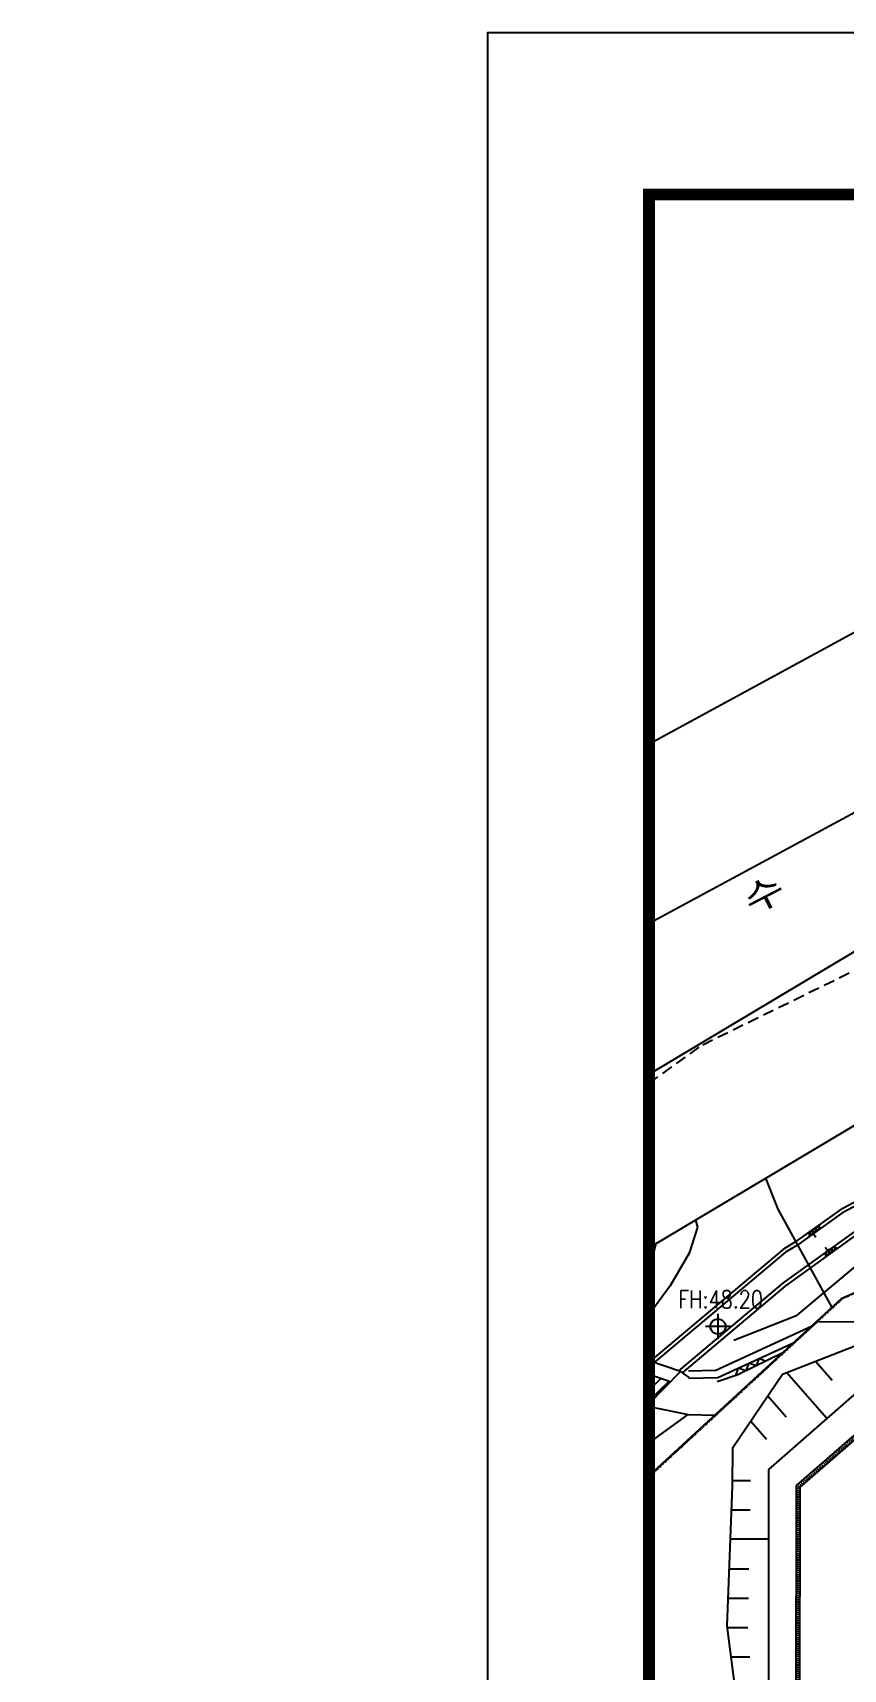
# Model space of a CAD drawing. Header units: millimetres. Extents: x 1145859089 to 1147511753, y -1047484727 to -1047247487.
# Drawn here: x 1146819757 to 1146874903, y -1047358818 to -1047247487 of the extents above; entities that cross this region are included whole.
import ezdxf
from ezdxf.enums import TextEntityAlignment as Align
from ezdxf.xclip import XClip

# ---------------------------------------------------------------- set-up
doc = ezdxf.new("R2010")
doc.units = ezdxf.units.MM
doc.header["$LTSCALE"] = 100
doc.header["$MEASUREMENT"] = 0
doc.header["$XCLIPFRAME"] = 2
for name, pattern in [('단지배치도$0$HID', [2.3, 1.5, -0.8]), ('단지배치도$0$HIDDEN', [9.525, 6.35, -3.175]), ('단지배치도$0$PHANTOM', [2.5, 1.25, -0.25, 0.25, -0.25, 0.25, -0.25])]:
    doc.linetypes.add(name, pattern=pattern)
doc.layers.get('0').update_dxf_attribs({"linetype": 'CONTINUOUS'})
doc.layers.get('Defpoints').update_dxf_attribs({"linetype": 'CONTINUOUS'})
for name, color, linetype in [('SHEET', 7, 'CONTINUOUS'), ('SHEET$0$BDR', 4, 'CONTINUOUS'), ('SHEET$0$sheet', 3, 'CONTINUOUS'), ('XREF', 135, 'CONTINUOUS'), ('단지배치도$0$S240910', 33, 'CONTINUOUS'), ('단지배치도$0$W240910', 135, 'CONTINUOUS')]:
    doc.layers.add(name, color=color, linetype=linetype)
doc.styles.add('단지배치도$0$WS1', font='romans.shx', dxfattribs={"width": 0.8, "bigfont": 'whgtxt.shx'})

# ---------------------------------------------------------------- blocks, each defined once
blk = doc.blocks.new('SHEET$0$zw$653F')
at = {"layer": 'Defpoints', "color": 0}
blk.add_lwpolyline([(826.33, 0), (0, 0), (0, -593.1), (826.33, -593.1)], close=True, dxfattribs=at)
at = {"layer": 'SHEET$0$sheet', "const_width": 2}
blk.add_lwpolyline([(27.5, -27.5), (813.83, -27.5), (813.83, -579), (27.5, -579)], close=True, dxfattribs=at)
blk = doc.blocks.new('SHEET$0$미소건축시트')
blk.add_blockref('SHEET$0$zw$653F', (0, 593.1))
blk = doc.blocks.new('SHEET')
at = {"layer": 'SHEET$0$BDR', "xscale": 100, "yscale": 100, "zscale": 100}
blk.add_blockref('SHEET$0$미소건축시트', (1200122, -1758265), dxfattribs=at)
blk = doc.blocks.new('단지배치도$0$zw$9902')
at = {"layer": '단지배치도$0$W240910'}
for p, q in [((-109982, 52673), (-47000, 86963)), ((-41878, 77416), (-109982, 40669)), ((-109982, 28005), (-38079, 70944)), ((-33395, 61880), (-109982, 16226)), ((-59275, 43849), (-60113, 45953)), ((-51539, 45680), (-55060, 43785)), ((-51420, 45460), (-54928, 43573)), ((-55588, 37158), (-59275, 43849)), ((-55060, 43785), (-58136, 41598)), ((-54928, 43573), (-57998, 41390)), ((-64761, 42628), (-65321, 40858)), ((-64881, 43111), (-64761, 42628)), ((-54105, 42316), (-58918, 38842)), ((-57981, 36631), (-50549, 42867)), ((-57124, 42011), (-57065, 42360)), ((-57065, 42360), (-56716, 42301)), ((-56920, 42156), (-56861, 42505)), ((-56861, 42505), (-56513, 42446)), ((-56716, 42301), (-56658, 42650)), ((-56658, 42650), (-56309, 42591)), ((-56513, 42446), (-56454, 42795)), ((-42343, 43281), (-54980, 37757)), ((-67580, 41502), (-67743, 40866)), ((-58136, 41598), (-58912, 41122)), ((-57998, 41390), (-58765, 40919)), ((-53968, 42107), (-58764, 38645)), ((-57269, 42215), (-56920, 42156)), ((-57004, 42084), (-56745, 42268)), ((-56967, 42098), (-56771, 42237)), ((-56930, 42111), (-56796, 42207)), ((-56893, 42125), (-56821, 42176)), ((-56861, 42135), (-56841, 42150)), ((-56697, 41925), (-56851, 42142)), ((-56060, 41275), (-55913, 41071)), ((-55620, 40914), (-55564, 41263)), ((-55564, 41263), (-55215, 41207)), ((-55418, 41061), (-55361, 41410)), ((-67743, 40866), (-68951, 38614)), ((-58912, 41122), (-67983, 33519)), ((-58765, 40919), (-67707, 33424)), ((-65321, 40858), (-66614, 38639)), ((-56172, 40824), (-55823, 40768)), ((-56026, 40622), (-55969, 40971)), ((-55769, 41128), (-56012, 40952)), ((-55804, 41114), (-55988, 40981)), ((-55969, 40971), (-55620, 40914)), ((-55839, 41101), (-55965, 41010)), ((-55873, 41088), (-55942, 41039)), ((-55903, 41078), (-55923, 41064)), ((-55823, 40768), (-55767, 41117)), ((-55767, 41117), (-55418, 41061)), ((-66614, 38639), (-69891, 34175)), ((-58918, 38842), (-66044, 32851)), ((-58764, 38645), (-65803, 32727)), ((-54980, 37757), (-70427, 23535)), ((-62503, 35871), (-64217, 35871)), ((-63496, 32900), (-56950, 35905)), ((-63360, 36728), (-63360, 35013)), ((-62285, 34935), (-57981, 36631)), ((-48441, 36190), (-59921, 26133)), ((-48441, 36190), (-56488, 36166)), ((-63380, 32403), (-58142, 34808)), ((-58972, 32628), (-52535, 35143)), ((-58011, 25048), (-47066, 34587)), ((-66606, 32102), (-70609, 33479)), ((-65918, 32808), (-69891, 34175)), ((-58899, 34111), (-62010, 32577)), ((-60586, 33685), (-60771, 33188)), ((-60116, 33511), (-60586, 33685)), ((-57761, 24934), (-46925, 34378)), ((-56725, 33506), (-55592, 32212)), ((-67715, 32483), (-69367, 30884)), ((-67242, 32321), (-68904, 30712)), ((-68214, 30455), (-65918, 32808)), ((-65918, 32808), (-65346, 32405)), ((-65358, 32850), (-63496, 32900)), ((-65345, 32350), (-63380, 32403)), ((-62010, 32577), (-63405, 32106)), ((-62341, 27646), (-58972, 32628)), ((-61989, 33041), (-62195, 32486)), ((-61463, 32846), (-61989, 33041)), ((-61268, 33372), (-61463, 32846)), ((-60771, 33188), (-61268, 33372)), ((-55963, 29601), (-58706, 32732)), ((-66712, 32138), (-68385, 30518)), ((-68214, 30455), (-65395, 29884)), ((-59975, 31145), (-58721, 29714)), ((-75928, 22237), (-65395, 29884)), ((-65395, 29884), (-63548, 29832)), ((-61133, 29432), (-60052, 28198)), ((-62371, 24999), (-62341, 27646)), ((-59921, 26133), (-59919, 3817)), ((-62740, 15499), (-62371, 24999)), ((-62366, 25395), (-61144, 25395)), ((-58062, 4566), (-58011, 25048)), ((-57811, 4731), (-57761, 24934)), ((-62433, 23395), (-61177, 23395)), ((-59921, 21395), (-62511, 21395)), ((-62589, 19395), (-61255, 19395)), ((-62666, 17395), (-61293, 17395)), ((-61559, 6333), (-62740, 15499)), ((-62727, 15395), (-61323, 15395)), ((-62469, 13395), (-61195, 13395))]:
    blk.add_line(p, q, dxfattribs=at)
at = {"layer": '단지배치도$0$W240910', "linetype": '단지배치도$0$HID', "ltscale": 5}
for p, q in [((-64401, 55040), (-52052, 61086)), ((-81071, 43059), (-64401, 55040))]:
    blk.add_line(p, q, dxfattribs=at)
at = {"layer": '단지배치도$0$W240910', "linetype": '단지배치도$0$PHANTOM'}
for p, q in [((-42339, 43248), (-54974, 37724)), ((-54933, 37722), (-70386, 23496)), ((-54974, 37724), (-54932, 37722)), ((-54932, 37722), (-54933, 37722))]:
    blk.add_line(p, q, dxfattribs=at)
at = {"layer": '단지배치도$0$W240910', "linetype": '단지배치도$0$HIDDEN', "ltscale": 0.15}
for p, q in [((-57886, 24991), (-46995, 34483)), ((-57937, 4648), (-57886, 24991))]:
    blk.add_line(p, q, dxfattribs=at)
at = {"layer": '단지배치도$0$W240910'}
blk.add_circle((-63360, 35871), 514, dxfattribs=at)
at = {"layer": '단지배치도$0$S240910', "style": '단지배치도$0$WS1', "width": 1.393036}
blk.add_text('수     영     터     널', height=2000, rotation=27.49123, dxfattribs=at).set_placement((-60972, 63690), (-25187, 82311), align=Align.FIT)
at = {"layer": '단지배치도$0$S240910', "style": '단지배치도$0$WS1', "width": 0.8}
blk.add_text('FH:48.20', height=1200, dxfattribs=at).set_placement((-66059, 37110))
blk = doc.blocks.new('단지배치도')
blk.add_blockref('단지배치도$0$zw$9902', (141034, 142437))

msp = doc.modelspace()

# ---------------------------------------------------------------- block references
at = {"layer": 'SHEET', "linetype": 'Continuous', "ltscale": 2, "xscale": 4, "yscale": 4, "zscale": 4}
msp.add_blockref('SHEET', (1142050198.985571, -1040451665.300647), dxfattribs=at)
at = {"layer": 'XREF'}
ref = msp.add_blockref('단지배치도', (1146788705.034274, -1047513806.462535), dxfattribs=at)
XClip(ref).set_block_clipping_path([(72982.4064819524, 34919.7593965302), (360382.4067475507, 255319.7593436702)])

doc.saveas('drawing.dxf')
